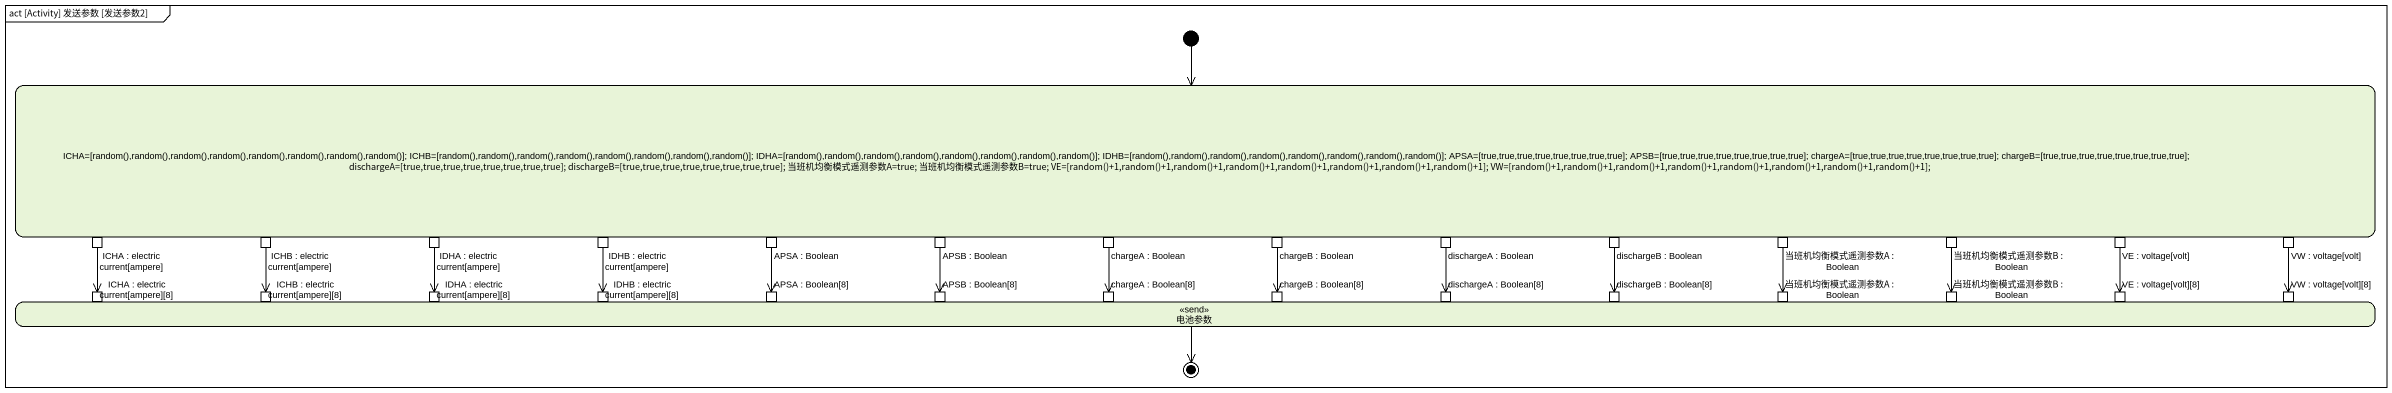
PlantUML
@startuml
mainframe act [Activity] 发送参数 [发送参数2]
hide empty description
state "ICHA=[random(),random(),random(),random(),random(),random(),random(),random()]; ICHB=[random(),random(),random(),random(),random(),random(),random(),random()]; IDHA=[random(),random(),random(),random(),random(),random(),random(),random()]; IDHB=[random(),random(),random(),random(),random(),random(),random(),random()]; APSA=[true,true,true,true,true,true,true,true]; APSB=[true,true,true,true,true,true,true,true]; chargeA=[true,true,true,true,true,true,true,true]; chargeB=[true,true,true,true,true,true,true,true]; dischargeA=[true,true,true,true,true,true,true,true]; dischargeB=[true,true,true,true,true,true,true,true]; 当班机均衡模式遥测参数A=true; 当班机均衡模式遥测参数B=true; VE=[random()+1,random()+1,random()+1,random()+1,random()+1,random()+1,random()+1,random()+1]; VW=[random()+1,random()+1,random()+1,random()+1,random()+1,random()+1,random()+1,random()+1];" as ICHA_random_random_random {
  state "ICHA : electric current[ampere]" as ICHA_electric_current_ampere <<outputPin>>
  state "ICHB : electric current[ampere]" as ICHB_electric_current_ampere <<outputPin>>
  state "IDHA : electric current[ampere]" as IDHA_electric_current_ampere <<outputPin>>
  state "IDHB : electric current[ampere]" as IDHB_electric_current_ampere <<outputPin>>
  state "APSA : Boolean" as APSA_Boolean <<outputPin>>
  state "APSB : Boolean" as APSB_Boolean <<outputPin>>
  state "chargeA : Boolean" as chargeA_Boolean <<outputPin>>
  state "chargeB : Boolean" as chargeB_Boolean <<outputPin>>
  state "dischargeA : Boolean" as dischargeA_Boolean <<outputPin>>
  state "dischargeB : Boolean" as dischargeB_Boolean <<outputPin>>
  state "当班机均衡模式遥测参数A : Boolean" as 当班机均衡模式遥测参数A_Boolean <<outputPin>>
  state "当班机均衡模式遥测参数B : Boolean" as 当班机均衡模式遥测参数B_Boolean <<outputPin>>
  state "VE : voltage[volt]" as VE_voltage_volt <<outputPin>>
  state "VW : voltage[volt]" as VW_voltage_volt <<outputPin>>
}
state 电池参数 <<send>> {
  state "ICHA : electric current[ampere][8]" as ICHA_electric_current <<inputPin>>
  state "ICHB : electric current[ampere][8]" as ICHB_electric_current <<inputPin>>
  state "IDHA : electric current[ampere][8]" as IDHA_electric_current <<inputPin>>
  state "IDHB : electric current[ampere][8]" as IDHB_electric_current <<inputPin>>
  state "APSA : Boolean[8]" as APSA_Boolean_8 <<inputPin>>
  state "APSB : Boolean[8]" as APSB_Boolean_8 <<inputPin>>
  state "chargeA : Boolean[8]" as chargeA_Boolean_8 <<inputPin>>
  state "chargeB : Boolean[8]" as chargeB_Boolean_8 <<inputPin>>
  state "dischargeA : Boolean[8]" as dischargeA_Boolean_8 <<inputPin>>
  state "dischargeB : Boolean[8]" as dischargeB_Boolean_8 <<inputPin>>
  state "当班机均衡模式遥测参数A : Boolean" as 当班机均衡模式遥测参数A_Boolean_2 <<inputPin>>
  state "当班机均衡模式遥测参数B : Boolean" as 当班机均衡模式遥测参数B_Boolean_2 <<inputPin>>
  state "VE : voltage[volt][8]" as VE_voltage_volt_8 <<inputPin>>
  state "VW : voltage[volt][8]" as VW_voltage_volt_8 <<inputPin>>
}
[*] --> ICHA_random_random_random
ICHA_electric_current_ampere --> ICHA_electric_current
ICHB_electric_current_ampere --> ICHB_electric_current
IDHA_electric_current_ampere --> IDHA_electric_current
IDHB_electric_current_ampere --> IDHB_electric_current
APSA_Boolean --> APSA_Boolean_8
APSB_Boolean --> APSB_Boolean_8
chargeA_Boolean --> chargeA_Boolean_8
chargeB_Boolean --> chargeB_Boolean_8
dischargeA_Boolean --> dischargeA_Boolean_8
dischargeB_Boolean --> dischargeB_Boolean_8
当班机均衡模式遥测参数A_Boolean --> 当班机均衡模式遥测参数A_Boolean_2
当班机均衡模式遥测参数B_Boolean --> 当班机均衡模式遥测参数B_Boolean_2
VE_voltage_volt --> VE_voltage_volt_8
VW_voltage_volt --> VW_voltage_volt_8
电池参数 --> [*]
@enduml
